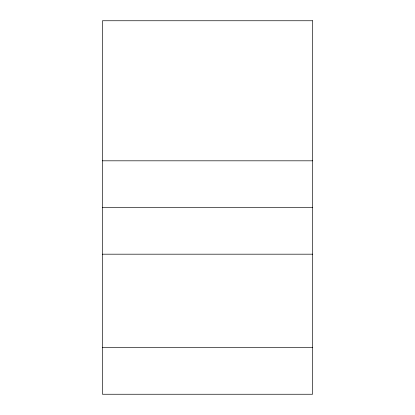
<?xml version="1.0" encoding="UTF-8"?>
<svg xmlns="http://www.w3.org/2000/svg" width="415" height="415" viewBox="0 0 415 415"><rect width="100%" height="100%" fill="white"/><g stroke="black" fill="none" stroke-linecap="round" stroke-linejoin="round"><path stroke-width="0.62" d="M102.453 160.812L312.547 160.812M102.453 207.5L312.547 207.5M102.453 254.188L312.547 254.188M102.453 347.563L312.547 347.563M312.547 20.75L102.453 20.75L102.453 394.25L312.547 394.25L312.547 20.75"/></g></svg>
